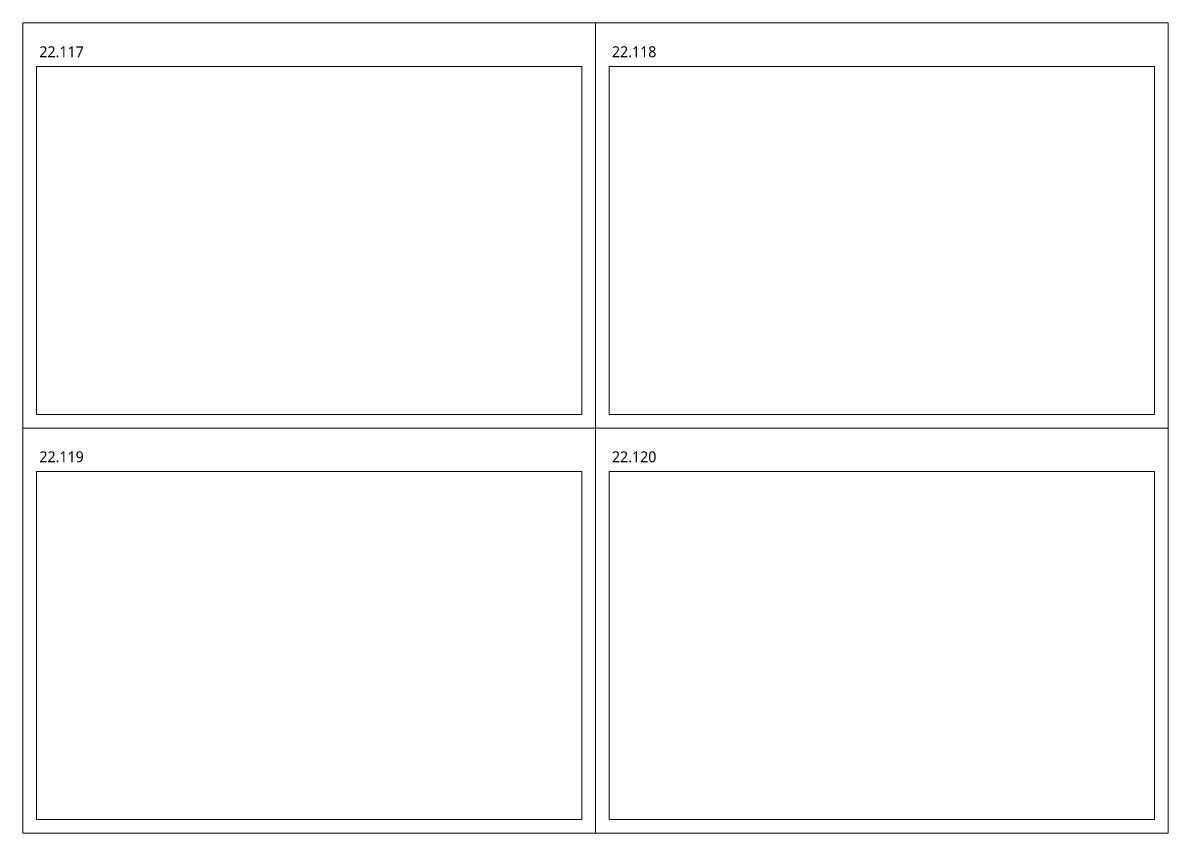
# Model space of a CAD drawing. Header units: millimetres. Extents: x -617 to 12931, y -7813 to -1363.
# Drawn here: x 4071 to 8271, y -7813 to -4843 of the extents above; entities that cross this region are included whole.
import ezdxf

# ---------------------------------------------------------------- set-up
doc = ezdxf.new("R2010")
doc.units = ezdxf.units.MM
doc.layers.add('A-DETL', color=90, linetype='Continuous', lineweight=13)
doc.layers.add('G-ANNO-TEXT', color=231, linetype='Continuous', lineweight=13)
doc.styles.add('Segoe UI_5', font='segoeui.ttf', dxfattribs={"height": 40})

msp = doc.modelspace()

# ---------------------------------------------------------------- linework, layer by layer
at = {"layer": 'A-DETL', "lineweight": 18}
for p, q in [((4070.7, -4843.2), (8270.7, -4843.2)), ((4070.7, -6328.2), (4070.7, -4843.2)), ((6170.7, -4843.2), (6170.7, -7813.2)), ((8270.7, -4843.2), (8270.7, -7813.2)), ((4120.7, -6278.2), (4120.7, -5003.2)), ((4120.7, -5003.2), (6120.7, -5003.2)), ((6120.7, -5003.2), (6120.7, -6278.2)), ((6220.7, -6278.2), (6220.7, -5003.2)), ((6220.7, -5003.2), (8220.7, -5003.2)), ((8220.7, -5003.2), (8220.7, -6278.2)), ((4120.7, -6278.2), (6120.7, -6278.2)), ((6220.7, -6278.2), (8220.7, -6278.2)), ((4070.7, -6328.2), (8270.7, -6328.2)), ((4070.7, -7813.2), (4070.7, -6328.2)), ((4120.7, -7763.2), (4120.7, -6488.2)), ((4120.7, -6488.2), (6120.7, -6488.2)), ((6120.7, -6488.2), (6120.7, -7763.2)), ((6220.7, -7763.2), (6220.7, -6488.2)), ((6220.7, -6488.2), (8220.7, -6488.2)), ((8220.7, -6488.2), (8220.7, -7763.2)), ((4120.7, -7763.2), (6120.7, -7763.2)), ((6220.7, -7763.2), (8220.7, -7763.2)), ((4070.7, -7813.2), (8270.7, -7813.2))]:
    msp.add_line(p, q, dxfattribs=at)

# ---------------------------------------------------------------- texts
at = {"layer": 'G-ANNO-TEXT', "color": 7, "char_height": 40, "width": 201.624, "attachment_point": 1, "style": 'Segoe UI_5'}
for s, insert in [('22.117', (4131, -4928.8)), ('22.118', (6231, -4928.8)), ('22.119', (4131, -6413.8)), ('22.120', (6231, -6413.8))]:
    msp.add_mtext(s, dxfattribs=dict(at, insert=insert))

doc.saveas('drawing.dxf')
